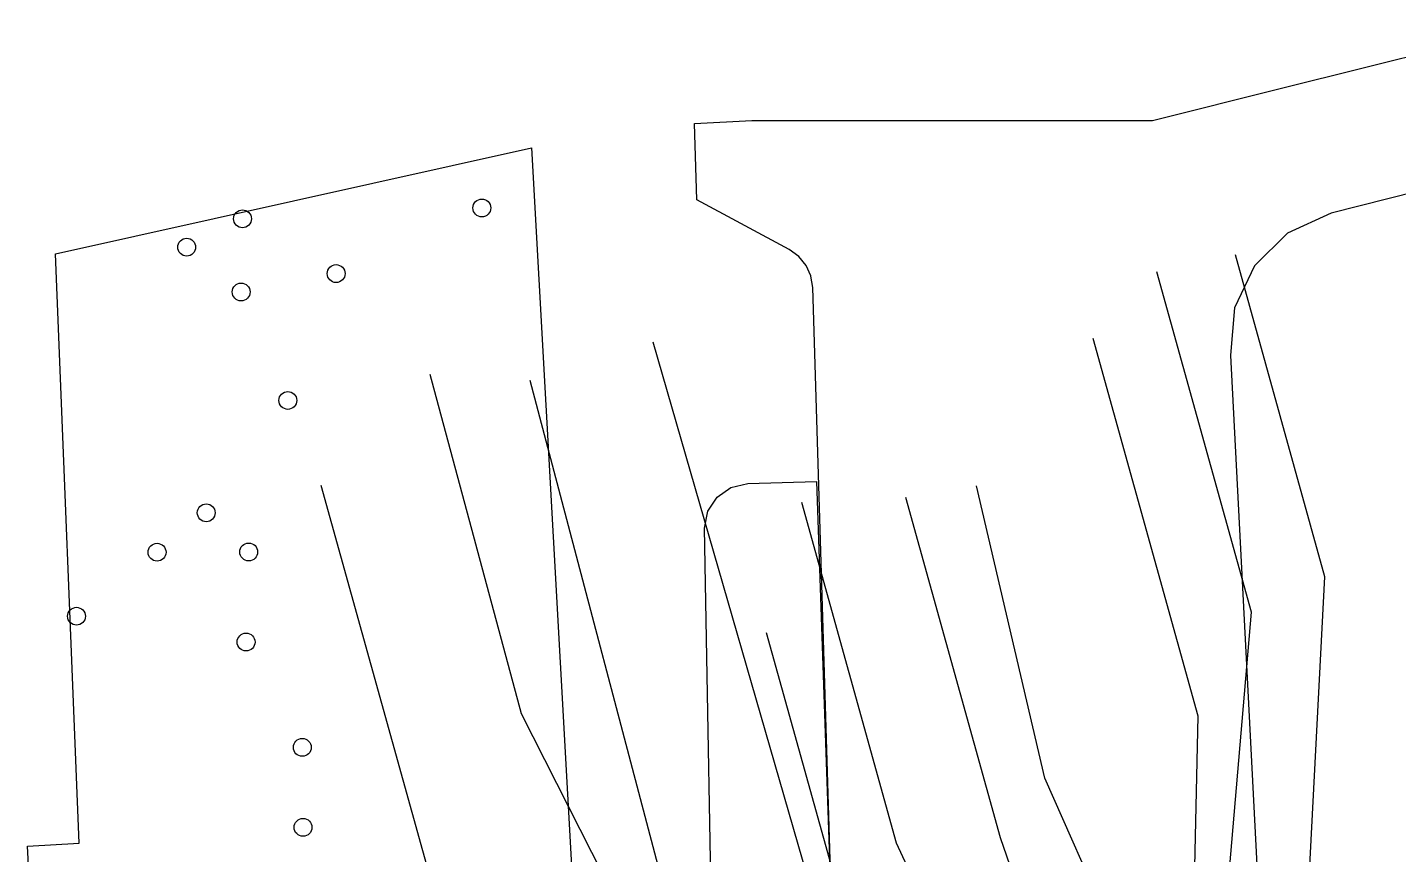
# Model space of a CAD drawing. Header units: metres. Extents: x 16996 to 17837, y 14166 to 14459.
# Drawn here: x 17354.16 to 17384.86, y 14332.64 to 14351.16 of the extents above; entities that cross this region are included whole.
import ezdxf

# ---------------------------------------------------------------- set-up
doc = ezdxf.new("R2010")
doc.units = ezdxf.units.M
for name, color, linetype in [('ELECTR_CABLE', 7, 'Continuous'), ('ELECTR_CABLE_COMM', 7, 'Continuous'), ('GAS', 7, 'Continuous'), ('GRASS', 7, 'Continuous'), ('ROAD', 7, 'Continuous'), ('SEWER', 7, 'Continuous'), ('WATER_PIPELINE', 7, 'Continuous')]:
    doc.layers.add(name, color=color, linetype=linetype)

# ---------------------------------------------------------------- blocks, each defined once
blk = doc.blocks.new('СИРЕНЬ_ОБЫКНОВЕННАЯ')
blk.add_circle((0, 0), 0.2)
blk = doc.blocks.new('СНЕЖНОЯГОДНИК_MAGIC_BERRY')
blk.add_circle((0, 0), 0.2)
blk = doc.blocks.new('СПИРЕЯ_GREFSHEIM')
blk.add_circle((0, 0), 0.2)
blk = doc.blocks.new('СПИРЕЯ_ALBA')
blk.add_circle((0, 0), 0.2)
blk = doc.blocks.new('ВЕЙНИК_КАРЛ_ФЕСТЕР')
blk.add_circle((0, 0), 0.2)
blk = doc.blocks.new('БРУННЕРА_МИСТЕР_МОРС')
blk.add_circle((0, 0), 0.2)
blk = doc.blocks.new('ХОСТА_BARBARA_ANN')
blk.add_circle((0, 0), 0.2)

msp = doc.modelspace()

# ---------------------------------------------------------------- linework, layer by layer
at = {"layer": 'ELECTR_CABLE'}
msp.add_lwpolyline([(17372.576, 14321.286), (17365.218, 14335.794), (17363.176, 14343.391)], dxfattribs=at)
at = {"layer": 'ELECTR_CABLE_COMM'}
msp.add_lwpolyline([(17366.487, 14324.887), (17363.687, 14330.29), (17360.736, 14340.907)], dxfattribs=at)
at = {"layer": 'GAS'}
for points in [[(17380.07, 14320.59), (17381.564, 14338.068), (17379.445, 14345.694)], [(17380.02, 14319.895), (17380.373, 14335.74), (17378.021, 14344.201)], [(17380.1, 14320.98), (17375.946, 14333.015), (17373.826, 14340.64)], [(17379.97, 14319.2), (17373.619, 14332.901), (17371.5, 14340.527)], [(17379.94, 14318.66), (17372.711, 14330.403), (17370.707, 14337.612)]]:
    msp.add_lwpolyline(points, dxfattribs=at)
at = {"layer": 'GRASS'}
for points in [[(17366.573, 14328.233), (17354.548, 14325.475), (17354.158, 14332.834), (17355.315, 14332.896), (17354.785, 14346.097), (17365.442, 14348.471)], [(17371.823, 14340.997), (17372.235, 14329.08), (17370.376, 14329.08), (17369.516, 14328.82), (17369.316, 14339.951), (17369.391, 14340.333), (17369.598, 14340.647), (17369.906, 14340.863), (17370.285, 14340.951)]]:
    msp.add_lwpolyline(points, close=True, dxfattribs=at)
at = {"layer": 'ROAD'}
for points in [[(17372.236, 14329.08), (17371.743, 14345.338), (17371.743, 14345.34), (17371.7, 14345.598), (17371.7, 14345.6), (17371.594, 14345.834), (17371.593, 14345.836), (17371.431, 14346.035), (17371.429, 14346.036), (17371.217, 14346.189), (17371.216, 14346.19), (17369.144, 14347.301), (17369.143, 14347.302), (17369.092, 14349.009), (17369.092, 14349.01), (17370.376, 14349.08), (17379.345, 14349.08), (17379.346, 14349.08), (17379.347, 14349.08), (17382.24, 14349.803), (17387.69, 14351.164)], [(17387.867, 14348.15), (17383.348, 14347.003), (17383.347, 14347.002), (17382.374, 14346.56), (17382.371, 14346.558), (17381.634, 14345.829), (17381.632, 14345.826), (17381.187, 14344.889), (17381.186, 14344.886), (17381.091, 14343.822), (17381.091, 14343.82), (17381.854, 14329.093)]]:
    msp.add_lwpolyline(points, dxfattribs=at)
at = {"layer": 'SEWER'}
for points in [[(17382.775, 14330.524), (17383.21, 14338.863), (17381.206, 14346.073)], [(17378.376, 14331.101), (17376.936, 14334.354), (17375.406, 14340.901)]]:
    msp.add_lwpolyline(points, dxfattribs=at)
at = {"layer": 'WATER_PIPELINE'}
for points in [[(17371.801, 14325.897), (17372.039, 14330.697), (17368.171, 14344.119)], [(17370.746, 14326.061), (17368.705, 14330.782), (17365.413, 14343.257)]]:
    msp.add_lwpolyline(points, dxfattribs=at)

# ---------------------------------------------------------------- block references
at = {"layer": 'BUSH'}
for name, p in [('БРУННЕРА_МИСТЕР_МОРС', (17364.333, 14347.121)), ('СИРЕНЬ_ОБЫКНОВЕННАЯ', (17358.974, 14346.879)), ('ВЕЙНИК_КАРЛ_ФЕСТЕР', (17357.724, 14346.244)), ('ВЕЙНИК_КАРЛ_ФЕСТЕР', (17361.07, 14345.652)), ('ХОСТА_BARBARA_ANN', (17358.943, 14345.24)), ('СПИРЕЯ_ALBA', (17359.989, 14342.812)), ('ХОСТА_BARBARA_ANN', (17358.162, 14340.296)), ('ВЕЙНИК_КАРЛ_ФЕСТЕР', (17357.061, 14339.413)), ('СНЕЖНОЯГОДНИК_MAGIC_BERRY', (17359.113, 14339.419)), ('СНЕЖНОЯГОДНИК_MAGIC_BERRY', (17355.257, 14337.98)), ('СПИРЕЯ_GREFSHEIM', (17359.054, 14337.402)), ('ВЕЙНИК_КАРЛ_ФЕСТЕР', (17360.312, 14335.044)), ('ВЕЙНИК_КАРЛ_ФЕСТЕР', (17360.329, 14333.253))]:
    msp.add_blockref(name, p, dxfattribs=at)

doc.saveas('drawing.dxf')
